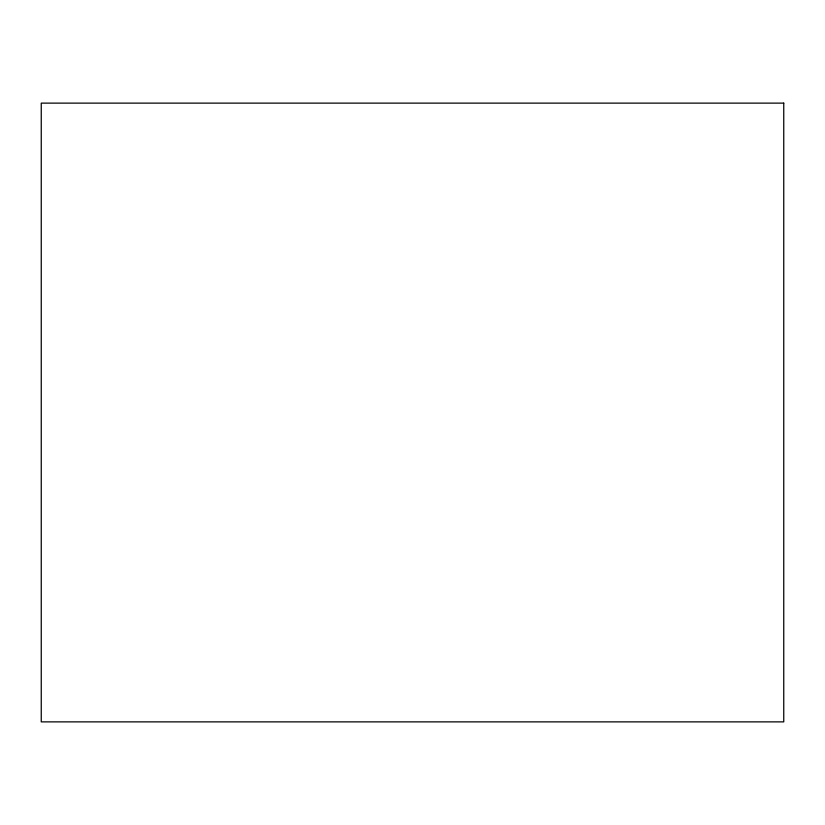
<?xml version="1.0" encoding="UTF-8"?>
<svg xmlns="http://www.w3.org/2000/svg" width="825" height="825" viewBox="0 0 825 825"><rect width="100%" height="100%" fill="white"/><g stroke="black" fill="none" stroke-linecap="round" stroke-linejoin="round"><path stroke-width="1.24" d="M783.75 103.125L41.25 103.125L41.25 721.875L783.75 721.875L783.75 103.125"/></g></svg>
